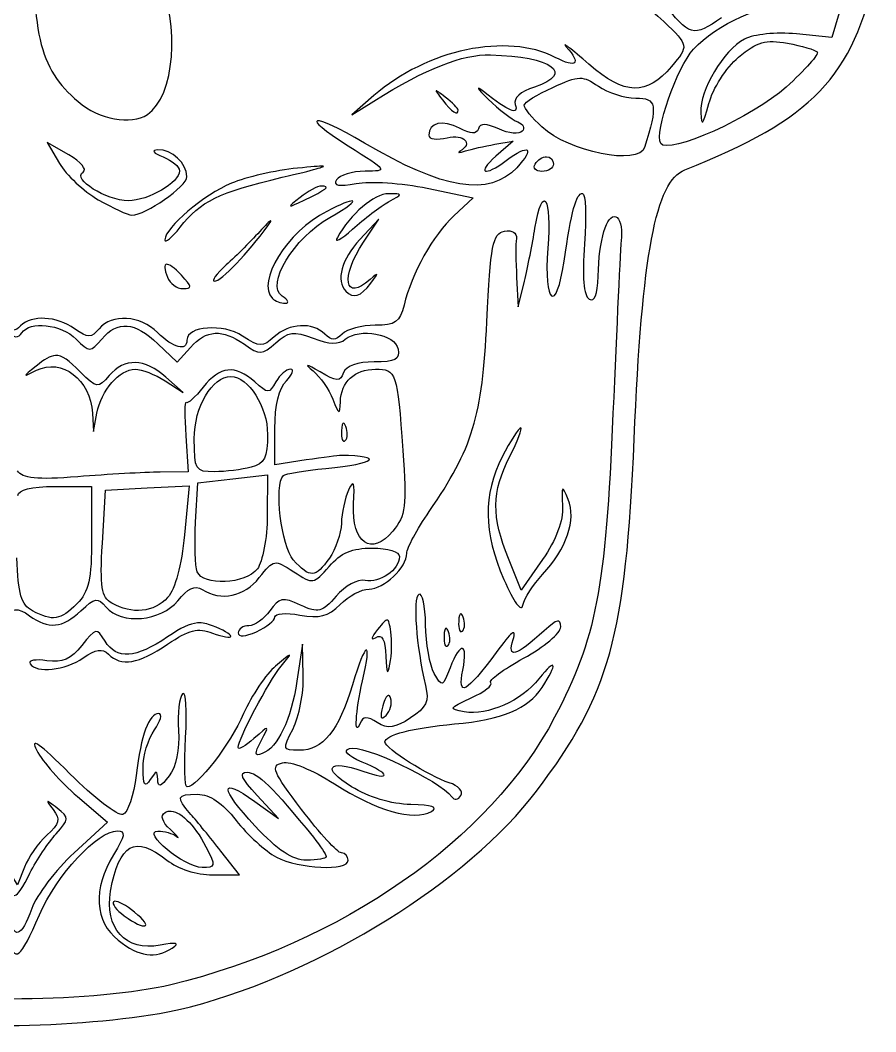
# Model space of a CAD drawing. Extents: x 66.6 to 134, y 115.4 to 211.9.
# Drawn here: x 100.51 to 133.45, y 115.4 to 154.36 of the extents above; entities that cross this region are included whole.
import ezdxf

# ---------------------------------------------------------------- set-up
doc = ezdxf.new("R2010")
doc.units = 0
doc.layers.add('Layer_1', color=7, linetype='CONTINUOUS')

msp = doc.modelspace()

# ---------------------------------------------------------------- linework, layer by layer
at = {"layer": 'Layer_1', "color": 7}
for points in [[(132.188591, 155.123251), (131.766358, 153.702217), (130.395486, 153.833958)], [(122.051741, 152.126844), (122.051741, 152.126844)], [(116.524154, 151.643979), (116.524154, 151.643979)], [(114.125265, 151.456566), (113.278598, 150.716836), (114.125265, 151.2449)], [(101.541572, 149.656849), (102.019475, 148.847114)], [(102.382173, 149.173984), (101.541572, 149.656849), (101.541572, 149.656849)], [(118.781932, 149.582986), (119.487487, 149.706458), (118.821067, 149.123272)], [(120.774023, 149.103979), (120.774023, 149.103979)], [(112.151363, 148.741281), (112.151363, 148.741281)], [(112.10947, 147.97509), (112.10947, 147.97509)], [(114.689709, 147.67964), (114.689709, 147.67964)], [(116.180746, 147.890756), (117.954007, 147.527505), (117.21152, 146.834077)], [(122.161433, 147.692868), (122.161433, 147.692868)], [(113.289072, 147.402379), (113.289072, 147.402379)], [(110.160373, 146.636188), (110.160373, 146.636188)], [(114.317639, 146.70509), (113.586728, 145.913547)], [(113.72784, 145.814879), (114.317639, 146.70509), (114.317639, 146.70509)], [(106.145322, 144.961047), (106.145322, 144.961047)], [(119.624187, 144.447312), (119.686476, 143.318423), (119.922948, 144.306201)], [(105.805772, 141.9018), (106.548259, 141.190183), (107.064198, 141.760689)], [(101.864033, 141.448151), (101.864033, 141.448151)], [(106.089648, 140.473603), (106.787487, 140.02767), (106.121067, 140.614715)], [(108.621932, 140.637312), (108.621932, 140.637312)], [(103.293333, 139.226201), (103.336327, 138.520645), (103.464761, 139.226201)], [(112.957791, 138.846415), (112.957791, 138.846415)], [(106.885051, 138.356937), (106.982618, 136.968423), (105.897274, 136.9574)], [(111.514709, 137.42483), (110.315265, 137.244033), (110.315265, 138.638606)], [(119.780733, 138.661757), (119.780733, 138.661757)], [(107.264841, 135.026492), (107.351932, 136.54509), (108.692487, 136.699432), (110.033043, 136.85322), (110.033043, 136.85322)], [(110.033043, 136.85322), (110.023673, 135.28832)], [(101.848598, 136.403979), (103.259709, 136.403979), (103.259709, 134.428423)], [(103.675327, 134.22723), (103.794938, 136.262868), (105.403938, 136.348858), (107.012935, 136.434848), (107.012935, 136.434848)], [(107.012935, 136.434848), (106.836546, 134.54418)], [(120.620784, 133.588925), (119.804437, 132.410424), (119.308894, 133.631368)], [(117.473346, 131.508637), (117.473346, 131.508637)], [(107.338701, 131.14759), (107.338701, 131.14759)], [(114.643408, 131.260039), (114.643408, 131.260039)], [(116.908902, 130.944192), (116.908902, 130.944192)], [(111.408876, 129.122978), (111.373598, 130.336201), (111.164136, 128.911312)], [(114.67152, 128.357341), (114.67152, 128.357341)], [(109.245355, 125.397312), (109.245355, 125.397312)], [(102.709046, 124.463555), (103.866047, 123.472469), (102.582816, 122.289563)], [(109.542461, 124.276692), (110.456376, 123.618542), (109.627348, 124.508202)], [(101.56748, 124.268976), (101.56748, 124.268976)], [(106.245643, 123.902418), (106.245643, 123.902418)], [(107.915273, 121.446201), (108.954313, 121.446201), (108.233876, 122.363423)], [(100.673958, 121.746062), (100.411029, 121.058145), (99.900051, 121.887173)], [(104.148269, 120.428107), (104.148269, 120.428107)]]:
    msp.add_lwpolyline(points, dxfattribs=at)
for points in [[(101.094534, 158.489522), (100.900549, 153.914236), (101.219152, 152.506233), (102.737158, 151.228915)], [(126.097659, 148.599619), (130.991029, 150.519033), (132.613801, 152.211133), (133.451975, 156.268125)], [(105.404488, 150.731168), (106.459028, 151.435307), (106.679159, 154.183846), (105.827822, 156.018423)], [(123.669007, 154.95127), (124.279375, 155.065951), (124.656111, 154.916467), (125.291785, 154.307451)], [(127.516489, 154.456831), (126.4359, 153.687383), (126.239606, 153.741073), (125.274697, 155.073092)], [(126.430594, 153.241952), (127.322072, 154.209986), (129.113963, 155.016879), (130.388871, 155.024583)], [(125.291785, 154.307451), (126.258134, 153.381632), (126.257437, 153.384181), (125.582827, 152.576085)], [(121.110265, 152.929414), (119.267241, 153.890826), (116.162994, 153.236226), (114.125265, 151.456566)], [(130.395486, 153.833958), (129.619849, 153.908488), (128.754477, 153.821761), (128.403395, 153.633868)], [(122.407274, 152.665381), (121.732652, 153.253275), (121.33957, 153.556215), (121.533598, 153.338416)], [(128.403395, 153.633868), (127.581319, 153.193907), (126.6788, 151.678681), (126.71392, 150.797312)], [(128.170782, 152.934925), (128.889046, 153.539304), (129.211691, 153.631893), (130.04822, 153.475669)], [(121.533598, 153.338416), (122.119334, 152.680917), (121.932477, 152.500509), (121.110265, 152.929414)], [(125.169964, 149.618264), (124.923242, 150.0425), (125.796858, 152.553796), (126.430594, 153.241952)], [(131.199709, 153.143284), (131.27732, 153.064256), (130.738073, 152.452588), (130.001919, 151.783989)], [(130.04822, 153.475669), (130.603777, 153.371915), (131.122098, 153.222315), (131.199709, 153.143284)], [(114.125265, 151.2449), (116.169595, 152.519099), (117.518022, 153.053845), (118.61767, 153.026981)], [(118.61767, 153.026981), (120.984823, 152.969156), (121.897041, 152.299677), (120.3099, 151.78509)], [(127.023151, 151.148436), (127.179575, 151.737284), (127.687372, 152.528161), (128.170782, 152.934925)], [(125.582827, 152.576085), (124.640365, 151.447137), (123.777462, 151.471341), (122.407274, 152.665381)], [(121.016008, 151.774619), (121.527107, 152.005093), (121.815674, 152.121084), (122.051741, 152.126844)], [(122.051741, 152.126844), (122.287809, 152.132607), (122.47142, 152.028272), (122.772178, 151.817613)], [(116.524154, 151.643979), (116.509586, 151.629413), (116.594472, 151.515012), (116.769995, 151.291201)], [(116.876932, 151.398138), (116.653121, 151.573663), (116.538722, 151.658547), (116.524154, 151.643979)], [(118.344817, 151.615869), (118.026894, 151.864414), (118.106602, 151.734011), (118.521757, 151.326479)], [(119.57072, 151.110954), (119.714007, 150.682002), (119.344327, 150.834461), (118.344817, 151.615869)], [(120.3099, 151.78509), (119.761454, 151.60727), (119.488207, 151.35798), (119.57072, 151.110954)], [(119.91082, 151.08615), (119.91082, 151.190741), (120.407949, 151.500418), (121.016008, 151.774619)], [(122.772178, 151.817613), (123.129991, 151.566991), (123.777866, 151.361757), (124.211952, 151.361757)], [(130.001919, 151.783989), (128.732404, 150.630973), (125.439334, 149.155086), (125.169964, 149.618264)], [(102.737158, 151.228915), (103.560942, 150.535746), (104.772945, 150.309477), (105.404488, 150.731168)], [(116.769995, 151.291201), (117.138681, 150.821089), (117.37082, 150.671969), (117.37082, 150.904249)], [(117.37082, 150.904249), (117.37082, 150.962852), (117.14857, 151.185102), (116.876932, 151.398138)], [(118.521757, 151.326479), (118.936908, 150.91895), (119.450663, 150.523531), (119.663876, 150.447842)], [(124.211952, 151.361757), (125.019235, 151.361757), (125.063515, 151.115151), (124.552603, 149.456757)], [(113.75981, 149.632595), (111.727163, 150.833411), (111.200187, 150.744229), (113.137487, 149.527312)], [(120.597634, 150.250507), (120.219718, 150.605536), (119.91082, 150.981558), (119.91082, 151.08615)], [(126.71392, 150.797312), (126.73608, 150.241137), (126.80192, 150.315646), (127.023151, 151.148436)], [(117.421533, 150.205859), (116.783804, 150.547162), (116.241932, 150.419501), (116.241932, 149.928598)], [(118.942886, 150.172785), (118.447484, 150.398493), (118.225844, 150.400146), (118.151893, 150.178297)], [(119.663876, 150.447842), (119.877089, 150.37215), (119.957128, 150.208667), (119.841368, 150.084591)], [(116.947487, 149.834892), (117.593093, 149.996927), (117.963513, 149.607099), (117.441376, 149.315095)], [(118.151893, 150.178297), (118.079221, 149.960278), (117.865398, 149.96831), (117.421533, 150.205859)], [(119.841368, 150.084591), (119.725607, 149.960515), (119.321329, 150.000356), (118.942886, 150.172785)], [(124.552603, 149.456757), (124.334039, 148.747301), (121.617226, 149.292647), (120.597634, 150.250507)], [(119.628598, 148.680645), (118.568041, 147.551734), (116.795231, 147.839375), (113.75981, 149.632595)], [(116.241932, 149.928598), (116.241932, 149.779579), (116.559432, 149.737494), (116.947487, 149.834892)], [(119.2218, 148.954048), (120.099562, 149.617953), (120.350607, 149.44919), (119.628598, 148.680645)], [(105.81349, 149.368562), (105.545153, 149.357589), (105.621853, 149.251728), (106.011376, 149.095159)], [(106.928598, 148.337791), (106.928598, 148.847868), (106.341915, 149.39018), (105.81349, 149.368562)], [(113.137487, 149.527312), (114.670016, 148.564649), (114.678161, 148.552443), (113.789023, 148.54615)], [(117.441376, 149.315095), (117.324959, 149.250001), (117.420209, 149.255642), (117.653043, 149.327773)], [(117.653043, 149.327773), (117.885876, 149.399906), (118.393876, 149.514925), (118.781932, 149.582986)], [(102.019475, 148.847114), (102.28245, 148.401934), (102.9545, 147.772745), (103.513269, 147.448681)], [(102.930082, 148.510872), (103.092848, 148.611467), (102.84977, 148.905619), (102.382173, 149.173984)], [(106.011376, 149.095159), (106.360626, 148.954776), (106.646376, 148.716313), (106.646376, 148.564892)], [(118.821067, 149.123272), (118.063628, 148.460069), (118.387715, 148.323177), (119.2218, 148.954048)], [(120.599287, 148.539534), (120.357288, 148.539534), (120.238221, 148.666534), (120.334154, 148.821757)], [(120.334154, 148.821757), (120.430087, 148.976979), (120.627961, 149.103979), (120.774023, 149.103979)], [(121.039709, 148.821757), (121.039709, 148.666534), (120.841282, 148.539534), (120.599287, 148.539534)], [(120.774023, 149.103979), (120.920084, 149.103979), (121.039709, 148.976979), (121.039709, 148.821757)], [(104.67082, 147.410645), (103.819466, 147.410645), (102.499671, 148.244863), (102.930082, 148.510872)], [(106.646376, 148.564892), (106.646376, 148.112876), (105.44464, 147.410645), (104.67082, 147.410645)], [(111.185082, 148.663007), (110.344114, 148.577471), (109.201114, 148.3176), (108.645082, 148.085334)], [(110.597487, 148.312436), (111.836855, 148.609077), (112.315927, 148.728637), (112.151363, 148.741281)], [(112.151363, 148.741281), (112.052625, 148.748864), (111.722258, 148.717642), (111.185082, 148.663007)], [(113.789023, 148.54615), (113.293711, 148.542642), (112.799108, 148.395437), (112.6899, 148.21873)], [(124.149115, 138.238423), (124.453184, 145.377421), (124.976199, 148.159725), (126.097659, 148.599619)], [(104.811932, 146.85392), (105.332691, 146.843904), (106.928598, 147.96265), (106.928598, 148.337791)], [(108.645082, 148.085334), (107.585098, 147.642559), (106.081932, 146.366454), (106.081932, 145.909136)], [(106.667873, 146.38704), (107.462952, 147.397821), (108.11926, 147.719272), (110.597487, 148.312436)], [(112.6899, 148.21873), (112.548918, 147.990618), (112.769286, 147.948826), (113.449475, 148.075411)], [(113.449475, 148.075411), (113.976387, 148.17347), (115.205312, 148.090524), (116.180746, 147.890756)], [(120.329743, 146.352312), (120.614271, 148.115078), (120.984907, 147.537281), (120.827492, 145.576201)], [(112.10947, 147.97509), (111.958044, 147.97509), (111.58726, 147.777723), (111.285954, 147.536325)], [(111.444154, 147.433799), (112.308045, 147.845225), (112.468045, 147.97509), (112.10947, 147.97509)], [(114.689709, 147.67964), (114.147637, 147.683202), (113.216557, 146.888484), (112.721319, 145.999534)], [(114.689709, 147.364344), (115.254154, 147.675768), (115.254154, 147.675943), (114.689709, 147.67964)], [(121.450916, 145.082312), (121.727095, 146.996566), (121.916797, 147.692868), (122.161433, 147.692868)], [(122.161433, 147.692868), (122.279102, 147.692868), (122.312628, 146.821337), (122.236397, 145.755898)], [(103.513269, 147.448681), (104.072035, 147.124619), (104.656709, 146.856911), (104.811932, 146.85392)], [(111.285954, 147.536325), (110.7694, 147.122482), (110.77888, 147.116962), (111.444154, 147.433799)], [(113.289072, 147.402379), (113.196666, 147.410626), (112.865634, 147.285057), (112.310113, 146.997785)], [(112.431932, 146.764072), (113.132497, 147.15971), (113.407879, 147.391776), (113.289072, 147.402379)], [(113.305057, 146.31483), (113.755924, 146.720917), (114.379265, 147.193066), (114.689709, 147.364344)], [(112.310113, 146.997785), (110.787807, 146.210569), (109.585836, 144.28322), (110.221008, 143.64805)], [(122.761155, 144.501332), (122.798259, 145.919118), (123.088485, 146.900924), (123.438598, 146.792734)], [(110.160373, 146.636188), (110.152866, 146.660459), (110.0261, 146.543377), (109.80098, 146.296091)], [(110.597487, 143.739552), (109.937683, 144.16196), (111.038744, 145.977278), (112.431932, 146.764072)], [(110.040759, 146.437202), (110.126393, 146.556469), (110.164877, 146.621626), (110.160373, 146.636188)], [(117.21152, 146.834077), (116.401452, 146.077902), (115.58165, 144.609401), (115.288328, 143.388979)], [(123.438598, 146.792734), (123.59382, 146.744768), (123.692051, 146.38759), (123.657431, 145.999534)], [(106.081932, 145.909136), (106.081932, 145.762022), (106.345392, 145.977069), (106.667873, 146.38704)], [(107.988585, 144.306201), (108.24039, 144.306201), (109.303625, 145.410548), (110.040759, 146.437202)], [(109.80098, 146.296091), (109.440785, 145.900426), (108.830759, 145.290451), (108.444992, 144.941201)], [(112.721319, 145.999534), (112.591604, 145.766701), (112.854187, 145.908746), (113.305057, 146.31483)], [(118.477109, 142.751224), (118.620342, 145.720555), (118.703209, 146.146925), (119.152348, 146.232701)], [(119.152348, 146.232701), (119.455692, 146.290632), (119.643051, 146.176632), (119.612613, 145.953233)], [(119.922948, 144.306201), (120.052818, 144.849479), (120.235791, 145.770229), (120.329743, 146.352312)], [(113.586728, 145.913547), (112.880304, 145.14877), (112.653146, 144.320352), (113.043231, 143.930273)], [(113.984154, 144.376757), (112.998823, 143.498108), (112.827954, 144.457808), (113.72784, 145.814879)], [(119.612613, 145.953233), (119.584377, 145.745927), (119.589753, 145.068201), (119.624187, 144.447312)], [(122.236397, 145.755898), (122.145504, 144.485567), (122.207404, 143.751332), (122.415543, 143.622695)], [(123.657431, 145.999534), (123.622808, 145.611479), (123.477184, 142.563479), (123.333868, 139.226201)], [(120.827492, 145.576201), (120.654236, 143.417819), (121.153676, 143.022096), (121.450916, 145.082312)], [(106.145322, 144.961047), (106.050659, 144.946625), (106.056543, 144.778966), (106.178945, 144.459992)], [(106.716932, 144.541572), (106.435567, 144.836327), (106.239985, 144.975468), (106.145322, 144.961047)], [(108.444992, 144.941201), (108.059226, 144.591951), (107.853748, 144.306201), (107.988585, 144.306201)], [(106.778117, 144.023979), (107.143787, 144.023979), (107.134804, 144.103803), (106.716932, 144.541572)], [(114.006201, 144.235645), (114.324127, 144.655809), (114.320712, 144.676875), (113.984154, 144.376757)], [(106.178945, 144.459992), (106.27086, 144.220465), (106.54041, 144.023979), (106.778117, 144.023979)], [(113.043231, 143.930273), (113.346749, 143.626751), (113.607957, 143.709352), (114.006201, 144.235645)], [(122.415543, 143.622695), (122.627856, 143.491476), (122.742331, 143.782244), (122.761155, 144.501332)], [(110.221008, 143.64805), (110.324485, 143.544568), (110.546735, 143.461688), (110.714897, 143.463945)], [(110.714897, 143.463945), (110.883051, 143.466322), (110.83032, 143.590491), (110.597487, 143.739552)], [(115.288328, 143.388979), (115.131847, 142.737915), (114.952743, 142.612868), (114.175977, 142.612868)], [(102.602109, 142.477271), (101.898904, 142.969814), (100.957374, 143.020309), (100.525682, 142.588616)], [(105.799709, 142.330645), (105.134489, 142.995866), (104.03564, 143.067502), (103.54579, 142.477271)], [(100.525682, 142.588616), (100.304744, 142.367679), (100.16558, 142.367679), (100.029035, 142.588616)], [(100.569779, 142.317418), (100.864749, 142.794692), (102.086184, 142.657507), (102.661091, 142.0826)], [(103.646111, 142.0826), (104.263915, 142.804144), (104.921403, 142.749079), (105.805772, 141.9018)], [(109.071173, 142.198907), (108.325593, 142.687428), (106.928598, 142.586082), (106.928598, 142.043465)], [(112.234046, 142.274424), (111.762701, 142.745769), (110.875437, 142.696882), (110.29046, 142.167487)], [(114.175977, 142.612868), (113.666702, 142.612868), (113.097756, 142.460691), (112.911489, 142.274424)], [(116.261775, 135.445417), (117.928875, 137.868467), (118.300788, 139.095964), (118.477109, 142.751224)], [(99.988246, 142.352145), (100.260861, 142.125893), (100.444791, 142.115183), (100.569779, 142.317418)], [(103.54579, 142.477271), (103.239231, 142.10789), (103.129475, 142.10789), (102.602109, 142.477271)], [(106.928598, 142.043465), (106.928598, 141.592688), (106.404585, 141.72577), (105.799709, 142.330645)], [(107.064198, 141.760689), (107.686577, 142.448411), (108.279949, 142.482041), (109.140625, 141.879203)], [(110.29046, 142.167487), (109.841493, 141.761177), (109.734587, 141.76422), (109.071173, 142.198907)], [(110.346685, 141.935977), (110.825785, 142.369558), (111.036854, 142.395246), (111.789216, 142.111263)], [(112.911489, 142.274424), (112.648083, 142.011018), (112.497452, 142.011018), (112.234046, 142.274424)], [(113.027796, 142.074882), (113.572646, 142.527066), (114.951792, 142.269801), (115.060676, 141.695645)], [(102.661091, 142.0826), (103.180484, 141.563207), (103.201394, 141.563207), (103.646111, 142.0826)], [(109.140625, 141.879203), (109.736413, 141.461892), (109.827819, 141.46641), (110.346685, 141.935977)], [(111.789216, 142.111263), (112.408504, 141.877507), (112.776734, 141.86652), (113.027796, 142.074882)], [(101.864033, 141.448151), (101.658115, 141.438022), (101.443632, 141.298579), (101.125954, 141.042456)], [(102.820941, 140.819216), (102.379769, 141.260388), (102.128783, 141.461175), (101.864033, 141.448151)], [(115.060676, 141.695645), (115.135843, 141.299295), (114.953257, 141.201757), (114.136842, 141.201757)], [(101.125954, 141.042456), (100.585648, 140.606832), (100.585806, 140.604797), (101.135327, 140.877644)], [(101.135327, 140.877644), (102.115513, 141.364319), (103.214757, 140.522899), (103.293333, 139.226201)], [(106.121067, 140.614715), (105.296318, 141.341417), (104.52161, 141.363921), (103.934395, 140.678105)], [(109.539704, 140.43171), (108.79527, 141.105414), (108.195056, 141.042789), (107.550921, 140.223902)], [(112.052695, 140.819216), (111.515271, 141.136298), (111.440705, 141.145862), (111.789216, 140.85339)], [(114.136842, 141.201757), (113.504517, 141.201757), (113.059537, 141.045976), (112.961098, 140.78945)], [(103.934395, 140.678105), (103.500216, 140.171022), (103.464648, 140.175512), (102.820941, 140.819216)], [(103.464761, 139.226201), (103.625012, 140.106723), (104.330133, 140.919534), (104.93375, 140.919534)], [(104.93375, 140.919534), (105.185599, 140.919534), (105.705876, 140.718874), (106.089648, 140.473603)], [(110.913884, 140.919534), (110.755286, 140.919534), (110.502404, 140.700121), (110.352197, 140.43171)], [(110.758441, 140.476358), (111.00236, 140.72028), (111.072478, 140.919534), (110.913884, 140.919534)], [(111.789216, 140.85339), (112.056712, 140.628905), (112.397608, 140.139263), (112.547135, 139.765291)], [(112.961098, 140.78945), (112.823569, 140.431053), (112.703963, 140.434964), (112.052695, 140.819216)], [(112.837076, 139.663868), (112.860884, 140.433869), (113.38446, 140.919534), (114.190309, 140.919534)], [(114.190309, 140.919534), (114.991893, 140.919534), (115.024326, 140.822927), (115.242577, 137.789735)], [(107.21082, 138.238423), (107.21082, 139.474997), (107.894535, 140.637312), (108.621932, 140.637312)], [(108.621932, 140.637312), (109.296299, 140.637312), (110.033043, 139.475866), (110.033043, 138.412608)], [(110.352197, 140.43171), (110.093348, 139.969174), (110.050803, 139.969174), (109.539704, 140.43171)], [(110.315265, 138.638606), (110.315265, 139.529844), (110.474969, 140.192871), (110.758441, 140.476358)], [(107.550921, 140.223902), (107.249815, 139.84111), (106.954388, 139.576588), (106.894974, 139.636307)], [(106.894974, 139.636307), (106.835575, 139.696028), (106.831265, 139.120421), (106.885051, 138.356937)], [(112.547135, 139.765291), (112.79155, 139.153994), (112.820989, 139.14373), (112.837076, 139.663868)], [(123.333868, 139.226201), (123.040879, 132.403668), (122.690704, 130.578274), (121.086011, 127.515633)], [(112.957791, 138.846415), (112.915014, 138.852892), (112.885779, 138.749832), (112.877312, 138.544349)], [(113.047639, 138.714673), (113.013854, 138.7991), (112.983456, 138.842528), (112.957791, 138.846415)], [(113.025592, 138.173933), (113.119357, 138.267712), (113.129164, 138.510945), (113.047639, 138.714673)], [(110.033043, 138.412608), (110.033043, 137.514614), (109.918336, 137.285898), (109.398043, 137.146466)], [(112.877312, 138.544349), (112.865058, 138.246842), (112.931809, 138.080153), (113.025592, 138.173933)], [(119.780733, 138.661757), (119.703122, 138.661757), (119.383265, 138.15915), (119.069666, 137.544444)], [(119.351888, 137.544444), (119.665488, 138.15915), (119.858344, 138.661757), (119.780733, 138.661757)], [(107.986932, 136.972284), (107.254672, 136.968649), (107.21082, 137.040184), (107.21082, 138.238423)], [(120.390378, 124.674118), (123.214864, 128.405502), (123.823868, 130.602184), (124.149115, 138.238423)], [(112.855265, 137.602323), (112.777654, 137.603694), (112.174404, 137.524028), (111.514709, 137.42483)], [(112.281451, 137.100715), (114.233537, 137.295028), (114.551003, 137.572382), (112.855265, 137.602323)], [(115.242577, 137.789735), (115.397359, 135.638592), (115.354427, 135.288572), (114.859483, 134.685291)], [(119.069666, 137.544444), (118.326532, 136.08778), (118.345718, 134.63227), (119.132505, 132.824938)], [(119.308894, 133.631368), (118.65306, 135.247218), (118.663356, 136.194807), (119.351888, 137.544444)], [(109.398043, 137.146466), (109.048793, 137.05287), (108.413793, 136.974542), (107.986932, 136.972284)], [(102.733297, 136.781564), (101.139515, 136.655306), (100.597008, 136.707726), (100.408825, 137.004805)], [(105.897274, 136.9574), (105.30021, 136.951284), (103.876523, 136.872123), (102.733297, 136.781564)], [(111.024128, 133.578452), (110.562161, 134.088918), (110.282056, 136.465582), (110.641584, 136.825108)], [(110.641584, 136.825108), (110.710385, 136.893911), (111.448271, 137.017778), (112.281451, 137.100715)], [(100.414887, 136.051201), (100.429554, 136.283416), (100.91974, 136.403979), (101.848598, 136.403979)], [(113.34695, 135.727089), (113.395057, 136.5838), (113.351979, 136.702347), (113.151818, 136.262868)], [(121.608562, 135.907335), (121.372892, 136.482231), (121.351768, 136.457358), (121.392487, 135.65598)], [(113.151818, 136.262868), (113.010425, 135.952423), (112.886002, 135.377474), (112.875108, 134.985152)], [(114.859483, 134.685291), (114.042543, 133.689529), (113.262689, 134.226505), (113.34695, 135.727089)], [(121.392487, 135.65598), (121.421754, 135.079942), (121.14988, 134.352407), (120.620784, 133.588925)], [(120.625746, 133.017312), (121.545694, 134.000524), (121.928574, 135.126672), (121.608562, 135.907335)], [(110.023673, 135.28832), (110.018734, 134.427464), (109.846231, 133.500618), (109.640026, 133.228979)], [(115.395265, 133.835316), (115.395265, 134.027958), (115.78509, 134.752581), (116.261775, 135.445417)], [(107.326577, 133.121492), (107.245009, 133.334025), (107.217221, 134.191275), (107.264841, 135.026492)], [(112.875108, 134.985152), (112.864197, 134.592826), (112.65758, 133.989576), (112.415947, 133.644596)], [(103.259709, 134.428423), (103.259709, 132.829163), (103.152197, 132.345355), (102.695265, 131.888423)], [(106.836546, 134.54418), (106.727848, 133.38016), (106.477875, 132.45225), (106.186111, 132.129856)], [(104.042436, 131.907166), (103.633501, 132.145485), (103.575022, 132.516771), (103.675327, 134.22723)], [(112.406024, 133.3282), (112.851049, 133.845572), (113.293113, 134.033755), (114.062978, 134.033755)], [(114.062978, 134.033755), (114.680278, 134.033755), (115.113043, 133.896776), (115.113043, 133.701371)], [(100.983189, 131.616124), (100.5438, 131.851277), (100.426972, 132.250475), (100.38402, 133.662235)], [(112.415947, 133.644596), (111.875855, 132.873509), (111.670581, 132.864128), (111.024128, 133.578452)], [(115.113043, 133.701371), (115.113043, 133.197452), (114.356995, 132.676199), (113.785715, 132.786353)], [(113.940057, 132.452868), (114.515937, 132.452868), (115.395265, 133.288082), (115.395265, 133.835316)], [(109.713889, 132.89384), (110.27202, 133.603386), (110.296046, 133.607179), (111.040664, 133.119287)], [(111.040664, 133.119287), (111.783588, 132.632505), (111.811618, 132.637164), (112.406024, 133.3282)], [(109.640026, 133.228979), (109.191603, 132.638254), (107.541433, 132.561585), (107.326577, 133.121492)], [(107.51454, 132.433575), (108.242577, 131.972794), (109.136626, 132.159969), (109.713889, 132.89384)], [(119.867274, 131.83716), (119.921172, 132.098295), (120.262658, 132.629257), (120.625746, 133.017312)], [(106.576924, 132.005833), (106.955881, 132.487601), (107.230841, 132.61313), (107.51454, 132.433575)], [(113.785715, 132.786353), (113.50386, 132.8407), (113.010956, 132.573453), (112.676672, 132.18498)], [(119.132505, 132.824938), (119.518405, 131.938489), (119.807877, 131.549395), (119.867274, 131.83716)], [(102.846299, 131.615574), (103.389295, 132.12569), (103.496632, 132.141362), (103.815885, 131.756685)], [(106.186111, 132.129856), (105.666636, 131.555838), (104.799672, 131.465863), (104.042436, 131.907166)], [(111.299185, 131.838814), (110.612693, 132.151598), (110.47789, 132.126421), (110.121237, 131.617227)], [(112.676672, 132.18498), (112.132739, 131.552872), (111.999863, 131.519562), (111.299185, 131.838814)], [(112.828807, 131.861965), (113.153797, 132.186955), (113.653672, 132.452868), (113.940057, 132.452868)], [(115.856631, 132.248369), (115.618012, 132.101145), (115.756236, 130.235047), (116.116806, 128.738781)], [(116.119563, 131.081445), (116.109002, 131.805904), (115.990861, 132.331188), (115.856631, 132.248369)], [(99.561055, 131.359257), (100.226949, 131.741428), (100.421381, 131.751565), (100.867436, 131.425404)], [(102.695265, 131.888423), (102.055035, 131.248194), (101.758699, 131.201085), (100.983189, 131.616124)], [(103.815885, 131.756685), (104.387148, 131.068356), (105.950518, 131.209487), (106.576924, 132.005833)], [(111.276584, 131.451862), (112.03211, 131.310125), (112.364416, 131.397574), (112.828807, 131.861965)], [(100.867436, 131.425404), (101.594449, 130.893796), (102.132742, 130.945222), (102.846299, 131.615574)], [(110.121237, 131.617227), (109.899707, 131.300949), (109.535533, 131.041757), (109.311502, 131.041757)], [(109.609709, 130.81135), (109.997765, 130.988163), (110.315265, 131.245069), (110.315265, 131.38241)], [(110.315265, 131.38241), (110.315265, 131.519751), (110.747861, 131.551055), (111.276584, 131.451862)], [(117.473346, 131.508637), (117.43057, 131.515114), (117.401334, 131.412055), (117.392868, 131.206572)], [(117.563194, 131.376895), (117.52941, 131.461322), (117.499011, 131.504751), (117.473346, 131.508637)], [(117.541147, 130.836155), (117.634913, 130.929934), (117.64472, 131.173168), (117.563194, 131.376895)], [(121.321932, 130.994905), (121.321932, 131.334331), (121.190901, 131.304731), (120.686932, 130.851036)], [(103.775095, 130.450854), (103.452402, 130.967566), (103.418251, 130.960649), (102.885435, 130.283284)], [(107.338701, 131.14759), (107.027974, 131.125927), (106.701, 130.961419), (106.185008, 130.611258)], [(106.185008, 130.329035), (107.010592, 130.889292), (107.35233, 130.973851), (107.91748, 130.758984)], [(107.91748, 131.041206), (107.705548, 131.121781), (107.52514, 131.160589), (107.338701, 131.14759)], [(108.621932, 130.632757), (108.621932, 130.710368), (108.304745, 130.893968), (107.91748, 131.041206)], [(109.311502, 131.041757), (109.087468, 131.041757), (108.904154, 130.917494), (108.904154, 130.765599)], [(114.643408, 131.260039), (114.576911, 131.271296), (114.470431, 131.1461), (114.266376, 130.89348)], [(114.779558, 130.806389), (114.736087, 131.100913), (114.709905, 131.248781), (114.643408, 131.260039)], [(116.452495, 129.203454), (116.279944, 129.511782), (116.130118, 130.356987), (116.119563, 131.081445)], [(116.908902, 130.944192), (116.866125, 130.950669), (116.83689, 130.84761), (116.828423, 130.642127)], [(116.99875, 130.812451), (116.964965, 130.896878), (116.934567, 130.940306), (116.908902, 130.944192)], [(117.392868, 131.206572), (117.380614, 130.909064), (117.447365, 130.742375), (117.541147, 130.836155)], [(119.489691, 130.51259), (119.630224, 130.974461), (119.426186, 130.8191), (118.833194, 130.012089)], [(119.891528, 129.788845), (120.678118, 130.216962), (121.321932, 130.759684), (121.321932, 130.994905)], [(106.185008, 130.611258), (104.95184, 129.774407), (104.227607, 129.726265), (103.775095, 130.450854)], [(107.91748, 130.758984), (108.304745, 130.611757), (108.621932, 130.555146), (108.621932, 130.632757)], [(108.904154, 130.765599), (108.904154, 130.597598), (109.180506, 130.615793), (109.609709, 130.81135)], [(113.692562, 128.917374), (114.078202, 130.580699), (113.806989, 130.475856), (113.298992, 128.765239)], [(114.266376, 130.89348), (114.022243, 130.591248), (113.992375, 130.458717), (114.19582, 130.580941)], [(114.19582, 130.580941), (114.447337, 130.732046), (114.559227, 130.525217), (114.586631, 129.859401)], [(114.747588, 129.56009), (114.814858, 129.90934), (114.829158, 130.47033), (114.779558, 130.806389)], [(116.828423, 130.642127), (116.816169, 130.34462), (116.88292, 130.177931), (116.976703, 130.27171)], [(116.976703, 130.27171), (117.070468, 130.36549), (117.080276, 130.608723), (116.99875, 130.812451)], [(120.686932, 130.851036), (119.572391, 129.84768), (119.260507, 129.759359), (119.489691, 130.51259)], [(102.885435, 130.283284), (102.470797, 129.756158), (102.131467, 129.608319), (101.539918, 129.695139)], [(102.938351, 129.80483), (103.417387, 130.140359), (103.672383, 130.177637), (103.904079, 129.945941)], [(103.904079, 129.945941), (104.393486, 129.456534), (105.065551, 129.56935), (106.185008, 130.329035)], [(117.551067, 129.334645), (117.765466, 130.406635), (117.457262, 130.459659), (117.06159, 129.418979)], [(101.539918, 129.695139), (101.104971, 129.758978), (100.813667, 129.707071), (100.89224, 129.579936)], [(100.89224, 129.579936), (101.129115, 129.196664), (102.245259, 129.319368), (102.938351, 129.80483)], [(110.559452, 129.489534), (111.020459, 130.053979), (111.020451, 130.053979), (110.344481, 129.489534)], [(114.586631, 129.859401), (114.613902, 129.196797), (114.66081, 129.109548), (114.747588, 129.56009)], [(118.833194, 130.012089), (117.677732, 128.439591), (117.335932, 128.258975), (117.551067, 129.334645)], [(118.626489, 128.845715), (118.535814, 128.93639), (119.104938, 129.360731), (119.891528, 129.788845)], [(120.602595, 128.66161), (121.224068, 129.6101), (121.144219, 129.840235), (120.484635, 129.00171)], [(108.904154, 126.352569), (108.904154, 126.681276), (110.069068, 128.889121), (110.559452, 129.489534)], [(110.344481, 129.489534), (109.972695, 129.17909), (109.418047, 128.35359), (109.111963, 127.65509)], [(117.06159, 129.418979), (116.780067, 128.678535), (116.751811, 128.668618), (116.452495, 129.203454)], [(111.013105, 127.076867), (111.249923, 127.534827), (111.428236, 128.455577), (111.408876, 129.122978)], [(120.484635, 129.00171), (119.812348, 128.147034), (118.508241, 127.567962), (117.608945, 127.724545)], [(111.164136, 128.911312), (110.944093, 127.413039), (110.433584, 126.350131), (109.820826, 126.114995)], [(113.298992, 128.765239), (112.774095, 126.997713), (112.162141, 126.243979), (111.25178, 126.243979)], [(113.602714, 127.292392), (113.3595, 126.69274), (113.416723, 127.727638), (113.692562, 128.917374)], [(116.116806, 128.738781), (116.264024, 128.12786), (116.155594, 127.894352), (115.536376, 127.488624)], [(117.229709, 127.257665), (119.067461, 127.423919), (120.063082, 127.838213), (120.602595, 128.66161)], [(117.869118, 128.260327), (118.376175, 128.491667), (118.717164, 128.755043), (118.626489, 128.845715)], [(106.763786, 128.422382), (106.637246, 128.300916), (106.56583, 127.665916), (106.605036, 127.01127)], [(106.877335, 126.737868), (106.941504, 127.785618), (106.890326, 128.543847), (106.763786, 128.422382)], [(114.67152, 128.357341), (114.608068, 128.337924), (114.534902, 128.198427), (114.472531, 127.959912)], [(114.596003, 127.590049), (114.760005, 127.754048), (114.838607, 128.054513), (114.770738, 128.25812)], [(114.770738, 128.25812), (114.744317, 128.337385), (114.709589, 128.368991), (114.67152, 128.357341)], [(117.608945, 127.724545), (116.984255, 127.833313), (116.998883, 127.863291), (117.869118, 128.260327)], [(114.472531, 127.959912), (114.349773, 127.490478), (114.386574, 127.38062), (114.596003, 127.590049)], [(105.84546, 127.65509), (105.456948, 127.65509), (105.167323, 126.861783), (104.977847, 125.278801)], [(105.674583, 127.027809), (105.916219, 127.372791), (105.992879, 127.65509), (105.84546, 127.65509)], [(121.086011, 127.515633), (118.617715, 122.804765), (112.845413, 118.781772), (106.305725, 117.213971)], [(109.111963, 127.65509), (108.594432, 126.474049), (107.327502, 124.832868), (106.933007, 124.832868)], [(114.25866, 127.312235), (113.865829, 127.557565), (113.708372, 127.552892), (113.602714, 127.292392)], [(115.536376, 127.488624), (114.935051, 127.094622), (114.666691, 127.057417), (114.25866, 127.312235)], [(105.239123, 125.546142), (105.236747, 126.016079), (105.43295, 126.682829), (105.674583, 127.027809)], [(106.605036, 127.01127), (106.648687, 126.282417), (106.509701, 125.601836), (106.246744, 125.256201)], [(109.784995, 126.603372), (110.112838, 127.228251), (110.111269, 127.228734), (109.509388, 126.694324)], [(111.25178, 126.243979), (110.601735, 126.243979), (110.594761, 126.26788), (111.013105, 127.076867)], [(114.551906, 126.564236), (114.546699, 126.830688), (115.640683, 127.113912), (117.229709, 127.257665)], [(102.422412, 125.342742), (101.25399, 126.511164), (100.862613, 126.786162), (101.144697, 126.240674)], [(106.933007, 124.832868), (106.838273, 124.832868), (106.813167, 125.690118), (106.877335, 126.737868)], [(109.509388, 126.694324), (109.176357, 126.398628), (108.904154, 126.244718), (108.904154, 126.352569)], [(101.144697, 126.240674), (101.368417, 125.808047), (102.072432, 125.008472), (102.709046, 124.463555)], [(109.820826, 126.114995), (109.530015, 126.003398), (109.522486, 126.103017), (109.784995, 126.603372)], [(113.672716, 125.793086), (113.09869, 126.034449), (112.932478, 126.213696), (113.190954, 126.312881)], [(113.190954, 126.312881), (113.67639, 126.499161), (116.660016, 125.086196), (117.123876, 124.450327)], [(117.028516, 124.993272), (116.258377, 125.237704), (114.556732, 126.317134), (114.551906, 126.564236)], [(110.605756, 125.763871), (110.912772, 125.844157), (111.752891, 125.502319), (112.61659, 124.945869)], [(113.262613, 124.842791), (112.0983, 125.562378), (112.357095, 125.908284), (113.707443, 125.437551)], [(105.517487, 125.11509), (105.307627, 124.790354), (105.242453, 124.890718), (105.239123, 125.546142)], [(105.804118, 125.11509), (105.792298, 125.491385), (105.76067, 125.491385), (105.517487, 125.11509)], [(111.346036, 123.959743), (110.232156, 125.424397), (110.14228, 125.642668), (110.605756, 125.763871)], [(113.707443, 125.437551), (114.81744, 125.050605), (114.790968, 125.322899), (113.672716, 125.793086)], [(104.459704, 123.773984), (104.266063, 123.710086), (103.349092, 124.416065), (102.422412, 125.342742)], [(104.977847, 125.278801), (104.886419, 124.514975), (104.653342, 123.837882), (104.459704, 123.773984)], [(106.246744, 125.256201), (105.923371, 124.831152), (105.814137, 124.796303), (105.804118, 125.11509)], [(109.554589, 123.324192), (108.176337, 124.804194), (108.170667, 125.26403), (109.542461, 124.276692)], [(109.627348, 124.508202), (109.021008, 125.158775), (108.918451, 125.397312), (109.245355, 125.397312)], [(109.245355, 125.397312), (109.645684, 125.397312), (110.225939, 124.828617), (111.796932, 122.894797)], [(107.069709, 116.367305), (112.132372, 117.692058), (117.763389, 121.203639), (120.390378, 124.674118)], [(112.61659, 124.945869), (114.214927, 123.916125), (115.657136, 123.506547), (116.339496, 123.888637)], [(115.550157, 124.15377), (114.8055, 124.169854), (113.91961, 124.436746), (113.262613, 124.842791)], [(117.480512, 124.500486), (117.579781, 124.661104), (117.376369, 124.882869), (117.028516, 124.993272)], [(101.928524, 124.014866), (101.704589, 124.190679), (101.588502, 124.276735), (101.56748, 124.268976)], [(107.079632, 123.774534), (106.493225, 124.442416), (106.529753, 124.550645), (107.339805, 124.550645)], [(107.339805, 124.550645), (107.799615, 124.550645), (108.298925, 124.211457), (108.821471, 123.543575)], [(117.123876, 124.450327), (117.22089, 124.317338), (117.381243, 124.339868), (117.480512, 124.500486)], [(101.776939, 123.958642), (102.067795, 123.585711), (102.025394, 123.414636), (101.532752, 122.970864)], [(101.56748, 124.268976), (101.546454, 124.261218), (101.620416, 124.159333), (101.776939, 123.958642)], [(101.890491, 123.027089), (102.407816, 123.593969), (102.409938, 123.636906), (101.928524, 124.014866)], [(106.087994, 123.848951), (106.136595, 123.878988), (106.189292, 123.896649), (106.245643, 123.902418)], [(106.245643, 123.902418), (106.640088, 123.942792), (107.204338, 123.405684), (107.659509, 122.525481)], [(112.875108, 122.292868), (112.730988, 122.292868), (112.043055, 123.043223), (111.346036, 123.959743)], [(116.339496, 123.888637), (116.627326, 124.049811), (116.370673, 124.136047), (115.550157, 124.15377)], [(106.293048, 123.189697), (105.966666, 123.495148), (105.894039, 123.72908), (106.087994, 123.848951)], [(108.233876, 122.363423), (107.83769, 122.867895), (107.318133, 123.502895), (107.079632, 123.774534)], [(108.821471, 123.543575), (109.25495, 122.98953), (109.952336, 122.35453), (110.371489, 122.132464)], [(101.249426, 119.901147), (101.921595, 121.45381), (103.485072, 123.139534), (104.252999, 123.139534)], [(104.252999, 123.139534), (104.579925, 123.139534), (104.549691, 122.954826), (104.103068, 122.222312)], [(107.515643, 121.728423), (106.837048, 121.728423), (105.151284, 123.117225), (105.81349, 123.130715)], [(105.81349, 123.130715), (106.054085, 123.13562), (106.374362, 123.044284), (106.525108, 122.927868)], [(106.525108, 122.927868), (106.675851, 122.811451), (106.571308, 122.929279), (106.293048, 123.189697)], [(111.534002, 122.010645), (110.997213, 122.010645), (110.42249, 122.39221), (109.554589, 123.324192)], [(101.532752, 122.970864), (101.205041, 122.675665), (100.818611, 122.124466), (100.673958, 121.746062)], [(100.886175, 121.516757), (101.141152, 122.021229), (101.593035, 122.701136), (101.890491, 123.027089)], [(103.991173, 120.822227), (104.321709, 122.657406), (104.91963, 122.985179), (106.158549, 122.010645)], [(111.796932, 122.894797), (112.06857, 122.56042), (112.29082, 122.224838), (112.29082, 122.149002)], [(107.659509, 122.525481), (108.044186, 121.781597), (108.034765, 121.728423), (107.515643, 121.728423)], [(102.582816, 122.289563), (101.87701, 121.638973), (101.143627, 120.675054), (100.952873, 120.147539)], [(104.103068, 122.222312), (103.300242, 120.905582), (103.370047, 119.64726), (104.285519, 118.927148)], [(106.158549, 122.010645), (106.58096, 121.678377), (107.303705, 121.446201), (107.915273, 121.446201)], [(110.371489, 122.132464), (111.242196, 121.67116), (113.137487, 121.587606), (113.137487, 122.010645)], [(112.29082, 122.149002), (112.29082, 122.073166), (111.950006, 122.010645), (111.534002, 122.010645)], [(113.137487, 122.010645), (113.137487, 122.165868), (113.019228, 122.292868), (112.875108, 122.292868)], [(99.847688, 121.375645), (100.221206, 120.3869), (100.322036, 120.400599), (100.886175, 121.516757)], [(105.899481, 118.735327), (104.580018, 118.482506), (103.73603, 119.405644), (103.991173, 120.822227)], [(104.106376, 120.411021), (104.02901, 120.334079), (104.212113, 120.091523), (104.513174, 119.871381)], [(104.148269, 120.428107), (104.130218, 120.42625), (104.116048, 120.420637), (104.106376, 120.411021)], [(104.913354, 120.010839), (104.592715, 120.270785), (104.274612, 120.441115), (104.148269, 120.428107)], [(100.952873, 120.147539), (100.540738, 119.007801), (100.279922, 118.935544), (100.039509, 119.893428)], [(104.513174, 119.871381), (105.335945, 119.269757), (105.679754, 119.389509), (104.913354, 120.010839)], [(100.055494, 118.982822), (100.295188, 118.027807), (100.509764, 118.192577), (101.249426, 119.901147)], [(104.285519, 118.927148), (105.097953, 118.288089), (105.710705, 118.200036), (106.364154, 118.62839)], [(106.364154, 118.62839), (106.667359, 118.827148), (106.53537, 118.857168), (105.899481, 118.735327)], [(106.305725, 117.213971), (103.494281, 116.539965), (97.655795, 116.474066), (94.793043, 117.084437)], [(95.498598, 115.942868), (98.353575, 115.403437), (104.206658, 115.618126), (107.069709, 116.367305)]]:
    msp.add_open_spline(points, degree=3, dxfattribs=at)

doc.saveas('drawing.dxf')
